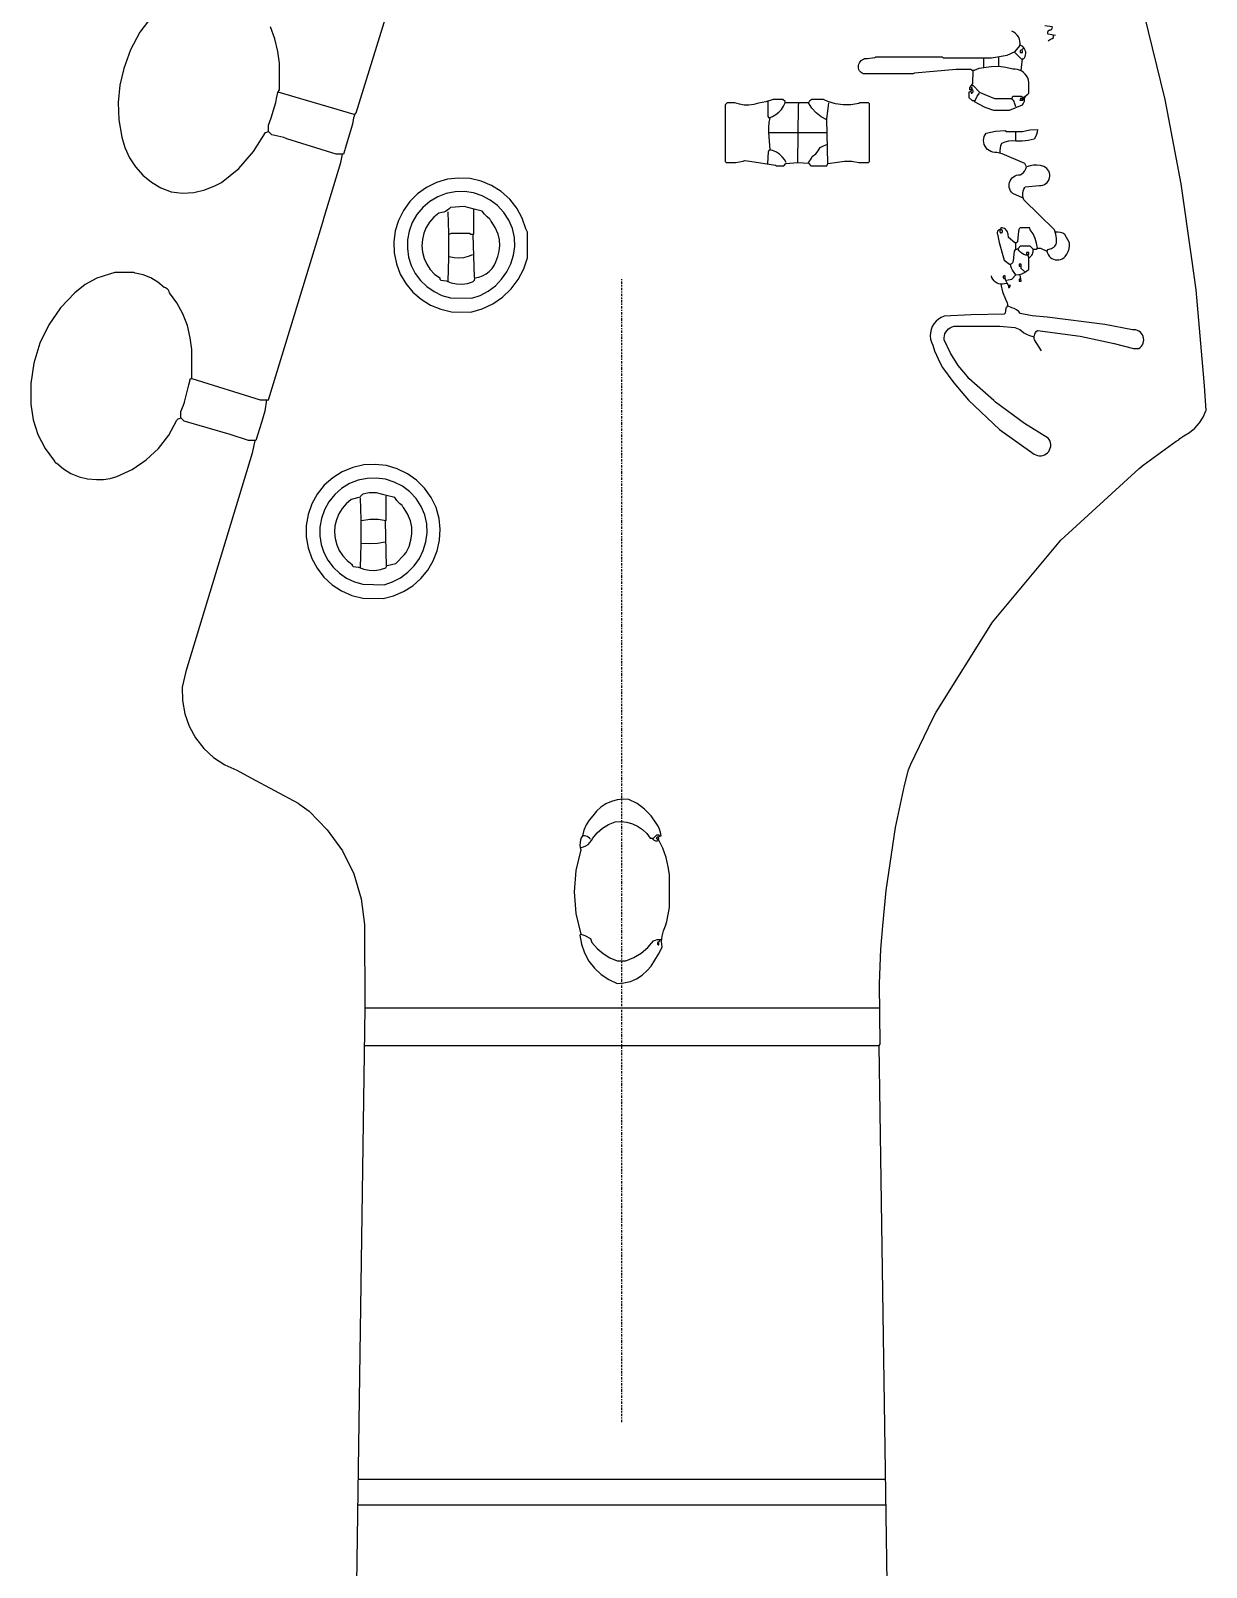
# Model space of a CAD drawing. Extents: x -68 to 722, y 3924 to 4942.
# Drawn here: x 86.2 to 182.2, y 4684.8 to 4810.3 of the extents above; entities that cross this region are included whole.
import ezdxf

# ---------------------------------------------------------------- set-up
doc = ezdxf.new("R2010")
doc.units = 0
doc.linetypes.add('$CONSTRUCTION', pattern=[0.3, 0.2, -0.05, 0, -0.05])
doc.layers.get('0').update_dxf_attribs({"linetype": 'CONTINUOUS'})
doc.layers.add('$CONSTRUCTION', color=254, linetype='$CONSTRUCTION')

msp = doc.modelspace()

# ---------------------------------------------------------------- linework, layer by layer
at = {"layer": '$CONSTRUCTION'}
msp.add_line((134.503794, 4696.63623), (134.503794, 4790.043945), dxfattribs=at)
at = {"color": 7, "linetype": 'CONTINUOUS'}
for p, q in [((164.060947, 4807.328864), (164.060947, 4808.114723)), ((165.2834, 4807.416181), (165.2834, 4808.20204)), ((167.117078, 4807.066911), (167.204396, 4808.027405)), ((112.630627, 4803.486885), (106.431047, 4805.320557)), ((167.204396, 4804.709333), (167.204396, 4804.883968)), ((146.510023, 4802.002485), (151.225197, 4802.002485)), ((166.680488, 4801.303943), (166.680488, 4802.089802)), ((113.503807, 4730.489299), (155.50378, 4730.489299)), ((113.503807, 4727.43318), (155.50378, 4727.43318)), ((112.979899, 4691.982199), (156.027689, 4691.982199)), ((112.892581, 4689.886574), (156.027689, 4689.886574))]:
    msp.add_line(p, q, dxfattribs=at)
for points in [[(158.69019, 4513.592775), (155.50378, 4727.43318), (155.591098, 4727.520498), (155.548836, 4732.498916), (155.63336, 4735.290462), (155.805115, 4737.209181), (156.066632, 4740.090315), (156.848915, 4745.24005), (157.565796, 4748.658101), (157.896294, 4749.94368), (158.105858, 4750.406463), (159.891511, 4754.130563), (160.166563, 4754.658835), (164.777394, 4762.021277), (170.336868, 4768.696427), (176.743891, 4774.562902), (176.916555, 4774.694474), (177.071334, 4774.846684), (179.769461, 4776.785137), (179.878641, 4776.843124), (179.977009, 4776.918001), (180.061977, 4777.007797), (180.380687, 4777.221725), (180.866633, 4777.504439), (181.299811, 4777.862807), (181.66856, 4778.287181), (181.962956, 4778.766139), (182.175073, 4779.286788), (182.223098, 4779.299886), (182.088191, 4781.311511), (182.008732, 4782.265369), (181.387552, 4789.1715), (181.050329, 4791.694282), (180.162829, 4797.817173), (178.871395, 4804.70261), (171.714111, 4833.953074)], [(115.538318, 4812.559193), (112.770336, 4803.591667), (112.717945, 4803.574203), (112.579983, 4803.219693), (112.506636, 4802.706265), (111.905887, 4800.701451), (111.875588, 4800.597718), (111.757447, 4800.256131), (111.146221, 4800.256131), (107.137275, 4801.509402), (106.876369, 4801.592092), (105.907139, 4801.827849), (105.645185, 4802.089802), (105.645185, 4802.613708), (105.846016, 4803.216201), (106.222793, 4804.454103), (106.290028, 4804.789927), (106.331837, 4805.035216), (106.40848, 4805.271944), (106.518365, 4805.495192), (106.518365, 4807.678134), (106.391666, 4808.635049), (106.163734, 4809.6683), (105.786366, 4810.656812)], [(96.109885, 4811.479216), (95.118825, 4810.202692), (94.352197, 4808.780022), (93.831055, 4807.250278), (93.49955, 4805.870963), (93.358797, 4804.459372), (93.411413, 4803.041756), (93.656419, 4801.644482), (93.90015, 4800.775844), (94.273844, 4799.954693), (94.76871, 4799.200342), (95.373108, 4798.530535), (96.072823, 4797.961027), (96.851395, 4797.505214), (97.690512, 4797.173817), (98.611938, 4797.070148), (99.537658, 4797.123205), (100.441205, 4797.331471), (101.296747, 4797.688991), (101.785728, 4797.93348), (103.208324, 4799.080812), (104.418871, 4800.450018), (105.383231, 4802.002485), (105.645185, 4802.089802)], [(169.911255, 4809.948394), (169.300029, 4810.035712), (169.283677, 4810.073654), (169.27372, 4810.113753), (169.270424, 4810.154937), (169.273877, 4810.196109), (169.283988, 4810.236169), (169.300486, 4810.274048), (169.322931, 4810.308736), (169.350725, 4810.339306), (169.383124, 4810.364944), (169.419266, 4810.384965), (169.458185, 4810.398834), (169.498842, 4810.406182), (169.540154, 4810.406812), (169.57188, 4810.430872), (169.599221, 4810.459819), (169.621432, 4810.492867), (169.637908, 4810.529115), (169.648203, 4810.567579), (169.652035, 4810.607212), (169.649301, 4810.646936), (169.038075, 4810.734253)], [(167.291715, 4804.709333), (167.291715, 4804.883968), (167.640987, 4805.145921), (167.728305, 4805.233239), (167.728305, 4806.106416), (167.697602, 4806.292383), (167.637903, 4806.471164), (167.550708, 4806.638267), (167.438208, 4806.789496), (167.303227, 4806.921051), (167.149157, 4807.029628), (166.979868, 4807.1125), (166.799612, 4807.167585), (166.612917, 4807.193499), (166.424472, 4807.189592), (165.84485, 4807.334746), (165.250867, 4807.399662), (164.653575, 4807.383133), (164.064091, 4807.285467), (163.856349, 4807.278247), (163.65229, 4807.238636), (163.456934, 4807.167608), (163.275085, 4807.066911), (163.100449, 4807.066911), (163.013131, 4807.154228), (161.790679, 4807.154228), (158.388855, 4806.852895), (158.297957, 4806.804957), (154.19401, 4806.804957), (154.044399, 4806.915897), (153.910226, 4807.045081), (153.861075, 4807.148008), (153.829722, 4807.257674), (153.817039, 4807.371027), (153.82338, 4807.484911), (153.848569, 4807.596155), (153.891903, 4807.701662), (153.952178, 4807.798496), (154.027714, 4807.88396), (154.116408, 4807.955675), (154.215792, 4808.011645), (154.323099, 4808.050311), (154.435341, 4808.070596), (154.549394, 4808.071937), (155.149793, 4808.152357), (155.241826, 4808.20204), (160.655544, 4808.20204), (160.742862, 4808.114723), (164.672174, 4808.114723), (165.975221, 4808.322975), (166.610634, 4808.629897), (167.007931, 4809.097047), (167.02339, 4809.282552), (167.007168, 4809.467992), (166.959735, 4809.647995), (166.882464, 4809.817348), (166.777595, 4809.971146), (166.648164, 4810.104932), (166.49792, 4810.214833), (166.331216, 4810.297665)], [(169.300029, 4809.511806), (169.406592, 4809.588488), (169.524017, 4809.647201), (169.649301, 4809.686441), (169.736619, 4809.773759), (169.736619, 4809.948394)], [(166.59317, 4808.551311), (167.117078, 4808.027405), (167.291715, 4808.027405), (167.379033, 4808.114723), (167.433992, 4808.227287), (167.468823, 4808.347612), (167.482491, 4808.472128), (167.474592, 4808.597144), (167.44536, 4808.71895), (167.395662, 4808.833934), (167.326972, 4808.938685), (167.241326, 4809.030098), (167.141267, 4809.105459), (167.02976, 4809.162535)], [(167.291715, 4808.900582), (167.160737, 4808.769605), (167.02976, 4808.725947), (167.02976, 4808.551311), (167.204396, 4808.551311), (167.204396, 4808.725947)], [(163.013131, 4805.320557), (163.013131, 4805.233239), (163.03937, 4805.232832), (163.065286, 4805.236959), (163.0901, 4805.245497), (163.113068, 4805.25819), (163.133501, 4805.274657), (163.150786, 4805.294402), (163.164402, 4805.316835), (163.173943, 4805.341282), (163.179122, 4805.367008), (163.179782, 4805.393241), (163.175905, 4805.419196), (163.167606, 4805.444091), (163.155136, 4805.467181), (163.138867, 4805.487771), (163.119289, 4805.505245), (163.096988, 4805.519078), (163.072635, 4805.528854), (163.04696, 4805.53428), (163.020733, 4805.535194), (162.994743, 4805.531567), (162.969769, 4805.523509), (162.94656, 4805.511261), (162.925813, 4805.495192), (162.925813, 4805.669828), (163.147688, 4806.022154), (163.187767, 4807.066911)], [(163.100449, 4805.495192), (163.100449, 4805.669828), (163.013131, 4805.669828)], [(163.100449, 4805.844463), (163.187767, 4805.844463), (163.711675, 4805.320557), (163.960532, 4805.193946), (164.130802, 4805.110994), (164.934128, 4804.796651), (166.331216, 4804.796651), (166.396705, 4804.905798), (166.418534, 4804.971286), (167.117078, 4804.971286), (167.291715, 4804.883968)], [(151.312515, 4799.470272), (152.093662, 4799.595223), (152.676859, 4799.676647), (153.265577, 4799.663994), (153.844738, 4799.557589), (154.6306, 4799.557589), (154.717918, 4799.644907), (154.717918, 4804.360062), (154.6306, 4804.44738), (153.932056, 4804.44738), (153.836006, 4804.386258), (153.203723, 4804.284681), (152.563395, 4804.275763), (151.928528, 4804.359692), (151.312515, 4804.534698), (151.058245, 4804.652838), (150.963243, 4804.709333), (150.002744, 4804.709333), (149.849938, 4804.600186), (149.814548, 4804.56839), (149.78415, 4804.531793), (149.75939, 4804.491169), (149.74079, 4804.44738), (147.819794, 4804.44738), (147.819794, 4804.534698), (147.645158, 4804.709333), (146.859295, 4804.709333), (146.260445, 4804.522184), (145.64278, 4804.412016), (145.264586, 4804.298445), (144.87339, 4804.244637), (144.478577, 4804.251883), (144.089619, 4804.320009), (143.715846, 4804.44738), (143.10462, 4804.44738), (142.929984, 4804.272745), (142.929984, 4799.644907), (143.017302, 4799.557589), (143.803164, 4799.557589), (144.409151, 4799.681581), (144.501708, 4799.732225), (144.943538, 4799.681581), (147.028692, 4799.346281), (147.121249, 4799.295636), (147.732476, 4799.295636), (147.885282, 4799.492101), (148.86761, 4799.557589), (149.736424, 4799.514367), (149.915426, 4799.295636), (151.225197, 4799.295636), (151.312515, 4799.470272), (151.247026, 4803.115785), (151.399833, 4804.44738)], [(146.422705, 4804.534698), (146.422705, 4803.31225), (146.510023, 4803.224932), (146.804368, 4803.326119), (147.07766, 4803.475078), (147.32221, 4803.667619), (147.53114, 4803.898325), (147.698572, 4804.160706), (147.819794, 4804.44738)], [(148.86761, 4799.557589), (148.924105, 4804.193111), (148.954928, 4804.44738)], [(151.225197, 4803.050297), (150.772456, 4803.302665), (150.367118, 4803.625721), (150.02011, 4804.010753), (149.74079, 4804.44738)], [(163.013131, 4805.495192), (162.995667, 4805.355484), (162.838495, 4805.320557), (162.838495, 4804.883968), (163.100449, 4804.622015), (163.362403, 4804.622015), (163.519576, 4804.980018), (163.711675, 4805.233239)], [(163.275085, 4804.622015), (163.275085, 4804.534698), (164.139534, 4804.080646), (164.84681, 4803.836156), (166.15658, 4803.836156), (167.204396, 4804.272745), (167.27512, 4804.361994), (167.329307, 4804.46215), (167.365317, 4804.57018), (167.382061, 4804.682817), (167.379033, 4804.796651)], [(166.680488, 4804.098109), (166.562347, 4804.439696), (166.523923, 4804.540224), (166.471876, 4804.634422), (166.407221, 4804.720457), (166.331216, 4804.796651)], [(167.379033, 4804.709333), (167.291715, 4804.709333), (167.204396, 4804.622015), (167.02976, 4804.622015), (167.117078, 4804.883968)], [(167.117078, 4804.796651), (167.159132, 4804.786216), (167.2023, 4804.782489), (167.24552, 4804.78556), (167.287727, 4804.795355), (167.327883, 4804.811632), (167.364998, 4804.83399), (167.398158, 4804.861879), (167.426547, 4804.894612), (167.449466, 4804.931383), (167.466351, 4804.971286)], [(146.422705, 4799.470272), (146.462435, 4800.427448), (146.531853, 4800.583572), (146.597341, 4800.605402), (146.510023, 4802.002485), (146.485853, 4802.412611), (146.515124, 4802.822405), (146.597341, 4803.224932)], [(167.204396, 4796.676106), (166.418534, 4797.025377), (166.317638, 4797.126929), (166.234833, 4797.243702), (166.172377, 4797.372512), (166.131974, 4797.509845), (166.114726, 4797.651955), (166.121103, 4797.794966), (166.150931, 4797.934976), (166.203396, 4798.068168), (166.277069, 4798.190908), (166.369939, 4798.299849), (166.479472, 4798.392018), (166.602682, 4798.464902), (166.736208, 4798.516513), (166.876408, 4798.545444), (167.019457, 4798.550904), (167.168828, 4798.641228), (167.300504, 4798.755822), (167.410586, 4798.891292), (167.495816, 4799.043628), (167.553669, 4799.208319), (167.396496, 4799.479004), (165.554086, 4800.273594), (165.116448, 4800.374272), (164.952698, 4800.374485), (164.791195, 4800.40151), (164.636297, 4800.454618), (164.492187, 4800.532375), (164.362756, 4800.632682), (164.251498, 4800.752829), (164.161417, 4800.889574), (164.094946, 4801.039224), (164.053878, 4801.19774), (164.039323, 4801.36084), (164.051674, 4801.524123), (164.090597, 4801.683178), (164.155042, 4801.833713), (164.243267, 4801.971662), (165.015508, 4802.125166), (165.807308, 4802.17712), (165.894626, 4802.089802), (167.204396, 4802.089802), (167.808695, 4802.225614), (168.426849, 4802.264438), (168.412757, 4802.05403), (168.363288, 4801.849036), (168.279866, 4801.655359), (168.164895, 4801.478579), (167.678827, 4801.357599), (167.181361, 4801.299074), (166.680488, 4801.303943), (166.375754, 4801.330023), (166.070847, 4801.306052), (165.773933, 4801.23267), (165.492963, 4801.111844), (165.422086, 4800.928113), (165.377593, 4800.736277), (165.360357, 4800.540104), (165.370718, 4800.343449)], [(147.907112, 4799.557589), (147.764329, 4799.809069), (147.585145, 4800.036052), (147.373683, 4800.233316), (147.134812, 4800.396317), (146.87403, 4800.521305), (146.597341, 4800.605402)], [(149.74079, 4799.557589), (149.806279, 4799.666737), (149.899688, 4799.789231), (149.977216, 4799.922345), (150.037672, 4800.064032), (150.330187, 4800.27796), (150.535775, 4800.514189), (150.701289, 4800.780037), (150.952876, 4800.931746), (151.225197, 4801.04199)], [(99.358286, 4781.919417), (104.94664, 4780.173063), (105.645185, 4780.173063), (110.072209, 4794.676531), (110.216546, 4795.184021), (111.546137, 4799.562829), (111.670129, 4800.256131)], [(166.680488, 4792.484857), (166.74541, 4792.49526), (166.807812, 4792.515969), (166.866072, 4792.546445), (166.918672, 4792.585895), (166.964242, 4792.633291), (167.001595, 4792.687399), (167.02976, 4792.74681), (167.815623, 4792.74681), (168.077577, 4792.484857), (168.339531, 4792.484857), (168.426849, 4792.572174), (168.688803, 4792.572174), (169.212711, 4792.310221), (169.317493, 4792.44993), (169.465933, 4792.511052), (169.57344, 4792.536877), (169.674944, 4792.580713), (169.767453, 4792.641267), (169.848238, 4792.716755), (169.914918, 4792.80495), (169.965527, 4792.903252), (169.998573, 4793.008763), (169.998709, 4793.366108), (169.939961, 4793.71859), (169.823937, 4794.056575), (167.313544, 4796.5233), (167.258053, 4796.689019), (167.230353, 4796.861573), (167.231186, 4797.036334), (167.260531, 4797.208616), (167.317599, 4797.373799), (167.400862, 4797.527453), (167.444521, 4797.571112), (168.598603, 4797.676941), (168.738864, 4797.682226), (168.876095, 4797.7117), (169.006157, 4797.764472), (169.125126, 4797.838952), (169.229415, 4797.932892), (169.315877, 4798.04346), (169.381904, 4798.16732), (169.425506, 4798.300736), (169.445366, 4798.439683), (169.440886, 4798.579971), (169.4122, 4798.717368), (169.360175, 4798.84773), (169.286379, 4798.967125), (169.193038, 4799.07195), (169.082968, 4799.159045), (168.959489, 4799.225782), (168.683653, 4799.307129), (168.398773, 4799.346455), (168.111214, 4799.342883), (167.827399, 4799.296492), (167.553669, 4799.208319)], [(122.148292, 4787.333113), (123.080516, 4787.596137), (123.957403, 4788.007588), (124.755498, 4788.556463), (125.453458, 4789.228082), (126.032614, 4790.004482), (126.477477, 4790.864897), (126.776148, 4791.786315), (126.776148, 4793.88194), (126.662635, 4794.135161), (126.361038, 4795.015426), (125.915355, 4795.832246), (125.338344, 4796.562238), (124.646524, 4797.184503), (123.859698, 4797.681228), (123.000391, 4798.038194), (122.093204, 4798.245182), (121.164105, 4798.296266), (120.239694, 4798.189983), (119.346432, 4797.929377), (118.538584, 4797.531941), (117.806452, 4797.007963), (117.169676, 4796.3715), (116.645339, 4795.639626), (116.247509, 4794.831975), (115.986858, 4793.970217), (115.87038, 4793.077468), (115.901198, 4792.177681), (116.078486, 4791.294995), (116.397489, 4790.453089), (116.849647, 4789.674551), (117.42283, 4788.980268), (118.101662, 4788.388864), (118.867929, 4787.916207), (119.701076, 4787.574976), (120.578751, 4787.374327), (122.148292, 4787.333113)], [(122.235611, 4788.468243), (122.929961, 4788.707321), (123.578451, 4789.051909), (124.165166, 4789.493548), (124.675706, 4790.021401), (125.09754, 4790.622512), (125.420315, 4791.282129), (125.636111, 4791.984061), (125.73963, 4792.711083), (125.728332, 4793.445351), (125.553942, 4794.173869), (125.258744, 4794.862351), (124.851259, 4795.490926), (124.343249, 4796.04145), (123.749378, 4796.498034), (123.086786, 4796.847497), (122.374599, 4797.079753), (121.633374, 4797.188098), (120.884505, 4797.169404), (120.149609, 4797.024212), (119.449897, 4796.756712), (118.805566, 4796.374626), (118.235215, 4795.888981), (117.755305, 4795.313796), (117.37969, 4794.665673), (117.11921, 4793.96332), (116.987742, 4793.257183), (116.973302, 4792.539056), (117.076277, 4791.828205), (117.293906, 4791.143696), (117.62035, 4790.503893), (118.046854, 4789.925957), (118.561975, 4789.425391), (119.151896, 4789.015623), (119.800793, 4788.707645), (120.491258, 4788.509719), (122.235611, 4788.468243)], [(122.497565, 4790.127279), (122.816913, 4790.188451), (123.122792, 4790.298737), (123.407699, 4790.455433), (123.664642, 4790.654695), (123.887319, 4790.891633), (124.070267, 4791.160436), (124.208998, 4791.454508), (124.375601, 4791.883135), (124.478704, 4792.331294), (124.516156, 4792.789633), (124.487175, 4793.248585), (124.392366, 4793.698573), (124.152029, 4794.25931), (123.829165, 4794.776946), (123.793775, 4794.808742), (123.763377, 4794.845339), (123.738616, 4794.885963), (123.720017, 4794.929752), (123.480132, 4795.117888), (123.270506, 4795.339241), (123.095693, 4795.589001), (122.41697, 4795.749229), (121.624384, 4795.977564), (120.48925, 4795.890247), (120.378671, 4795.764633), (120.249095, 4795.658723), (120.103989, 4795.575352), (119.947233, 4795.516749), (119.783022, 4795.484481), (119.536436, 4795.422835), (119.134436, 4795.092677), (118.791466, 4794.70155), (118.516655, 4794.259865), (118.317315, 4793.779374), (118.198752, 4793.272867), (118.164121, 4792.753822), (118.214343, 4792.236053), (118.348083, 4791.733339), (118.561781, 4791.25906), (118.849749, 4790.825837), (119.204324, 4790.4452), (119.61607, 4790.127279), (119.61607, 4790.039962), (119.703388, 4789.952644), (120.14871, 4789.891521), (120.563559, 4789.735939), (120.998001, 4789.648954), (121.440772, 4789.63282), (121.880392, 4789.687958), (122.305465, 4789.812936), (122.349239, 4789.841293), (122.387863, 4789.876342), (122.420325, 4789.917166), (122.445773, 4789.962693), (122.46354, 4790.01173), (122.473161, 4790.062992), (122.474382, 4790.115134), (122.467173, 4790.16679), (122.451723, 4790.216605), (122.340392, 4793.628718), (122.322929, 4793.707304)], [(120.314614, 4789.865326), (120.356265, 4791.784482), (120.35609, 4793.79663), (120.314614, 4795.540976)], [(120.401932, 4793.707304), (120.576568, 4793.794622), (122.060974, 4793.794622), (122.148292, 4793.707304), (122.410247, 4793.707304), (122.410247, 4795.715611)], [(168.426849, 4792.572174), (168.36856, 4792.975756), (168.251147, 4793.366255), (168.077198, 4793.73506), (167.85055, 4794.074039), (167.815623, 4794.231211), (167.02976, 4794.231211), (166.986357, 4794.188154), (166.950325, 4794.138764), (166.922576, 4794.084287), (166.903812, 4794.026102), (166.894505, 4793.965677), (166.811902, 4793.100446), (166.794184, 4793.073863), (166.772285, 4793.050604), (166.746815, 4793.03132), (166.718487, 4793.016549), (166.688095, 4793.006706), (166.656487, 4793.002066), (166.624548, 4793.002758), (166.59317, 4793.008763), (166.069262, 4793.445351), (166.038439, 4793.69962), (166.022527, 4793.794294), (165.991219, 4793.885046), (165.945371, 4793.969392), (165.88624, 4794.045022), (165.815446, 4794.109862), (165.734926, 4794.162139), (165.646887, 4794.20042), (165.55374, 4794.223656), (165.458036, 4794.231211), (165.414377, 4794.100234), (165.366041, 4794.09088), (165.319857, 4794.073823), (165.277045, 4794.049512), (165.238734, 4794.01859), (165.205936, 4793.981873), (165.179517, 4793.940329), (165.160173, 4793.895056), (165.148415, 4793.847248), (165.144554, 4793.798167), (165.148691, 4793.749108), (165.160718, 4793.701367), (165.309595, 4793.017495), (165.706543, 4791.59151), (166.15658, 4791.262409), (166.202429, 4791.26074), (166.247926, 4791.266648), (166.291828, 4791.279971), (166.332935, 4791.300345), (166.370123, 4791.327213), (166.402377, 4791.359841), (166.428814, 4791.397337), (166.448712, 4791.438677), (166.461527, 4791.482729), (166.466908, 4791.528292), (166.548987, 4792.305419), (166.680488, 4792.484857), (166.680488, 4793.008763)], [(165.370718, 4794.056575), (165.370718, 4793.88194), (165.382237, 4793.8653), (165.396444, 4793.850887), (165.412917, 4793.839129), (165.431165, 4793.830378), (165.450645, 4793.824892), (165.470779, 4793.822836), (165.490966, 4793.82427), (165.510607, 4793.829152), (165.529116, 4793.837337), (165.545944, 4793.84858), (165.560589, 4793.862548), (165.572616, 4793.878825), (165.581666, 4793.896926), (165.587472, 4793.916314), (165.589859, 4793.936411), (165.588758, 4793.956619), (165.5842, 4793.976337), (165.576321, 4793.994979), (165.565356, 4794.011989), (165.551631, 4794.026862), (165.535554, 4794.039155), (165.517604, 4794.048502), (165.498314, 4794.054626), (165.478259, 4794.057344), (165.458036, 4794.056575)], [(169.212711, 4792.310221), (169.250876, 4792.168077), (169.312593, 4792.034463), (169.396075, 4791.91325), (169.498904, 4791.80795), (169.6181, 4791.721614), (169.750211, 4791.656742), (169.89141, 4791.615213), (170.037607, 4791.59823), (170.184566, 4791.606286), (170.32803, 4791.639147), (170.463844, 4791.695861), (170.588073, 4791.774785), (170.697118, 4791.873633), (170.840742, 4792.071061), (170.949941, 4792.289421), (171.02174, 4792.522768), (171.054184, 4792.764745), (171.04639, 4793.008763), (170.675288, 4793.685475), (170.497854, 4793.778044), (170.308398, 4793.842532), (170.111335, 4793.877434), (169.911255, 4793.88194)], [(120.401932, 4791.873633), (120.788247, 4791.79748), (121.181465, 4791.77702), (121.573597, 4791.812668), (121.956679, 4791.903701), (122.322929, 4792.048268)], [(166.680488, 4790.389232), (166.91919, 4790.413777), (167.150195, 4790.47872), (167.366718, 4790.582153), (167.5624, 4790.72104), (167.728305, 4790.825821), (167.728305, 4791.786315), (167.640987, 4792.048268)], [(167.640987, 4791.960951), (167.481311, 4791.993747), (167.328566, 4792.050674), (167.186374, 4792.130381), (167.058108, 4792.230978), (166.946812, 4792.350079), (166.855124, 4792.484857)], [(167.553669, 4792.048268), (167.728305, 4792.048268), (167.728305, 4792.222904), (167.553669, 4792.222904), (167.553669, 4792.048268)], [(167.728305, 4791.786315), (167.818943, 4791.839298), (167.899635, 4791.906464), (167.968184, 4791.985985), (168.022723, 4792.075695), (168.061768, 4792.173153), (168.084255, 4792.275704), (168.089573, 4792.380557), (168.077577, 4792.484857)], [(105.470549, 4780.173063), (105.338232, 4779.236835), (105.064782, 4778.331708), (104.597368, 4776.854991), (103.986142, 4776.854991), (102.494052, 4777.348074), (98.74706, 4778.426709), (98.485106, 4778.688662), (98.485106, 4779.212568), (98.677206, 4779.727743), (98.773256, 4779.989696), (99.12995, 4781.388787), (99.270968, 4781.919417), (99.358286, 4781.919417), (99.358286, 4784.276994), (99.231588, 4785.233909), (99.004032, 4786.235045), (98.642449, 4787.195937), (98.153556, 4788.098733), (97.546437, 4788.926661), (97.509281, 4789.027581), (97.455302, 4789.120595), (97.386114, 4789.202926), (97.303782, 4789.272114), (97.210767, 4789.326093), (97.109847, 4789.363249), (96.597105, 4789.795141), (96.019875, 4790.136081), (95.394122, 4790.376641), (94.737154, 4790.510167), (94.643113, 4790.563868), (93.071388, 4790.563868), (92.641522, 4790.442933), (91.616895, 4790.104863), (90.666391, 4789.594285), (89.818792, 4788.926661), (88.657596, 4787.700098), (87.696764, 4786.310986), (86.958716, 4784.791739), (86.460673, 4783.177807), (86.214257, 4781.506849), (86.225218, 4779.817855), (86.402834, 4778.549461), (86.792966, 4777.329556), (87.384314, 4776.193475), (88.159749, 4775.174125), (88.167432, 4775.142063), (88.18004, 4775.111599), (88.197262, 4775.083485), (88.218673, 4775.058413), (88.243744, 4775.037003), (88.271859, 4775.019781), (88.302323, 4775.007173), (88.334385, 4774.99949), (88.877568, 4774.524355), (89.49155, 4774.14511), (90.159583, 4773.8721), (90.863442, 4773.712773), (91.583926, 4773.671475), (92.146084, 4773.66538), (92.702184, 4773.747913), (93.23834, 4773.917013), (94.492203, 4774.491773), (95.636964, 4775.261218), (96.642652, 4776.205204), (97.482941, 4777.299018), (98.135834, 4778.514027), (98.193417, 4778.569443), (98.258694, 4778.615547), (98.330174, 4778.651287), (98.406224, 4778.675846), (98.485106, 4778.688662)], [(165.894626, 4789.952644), (166.339948, 4790.022498), (166.680488, 4790.389232), (166.387624, 4790.770723), (166.320706, 4790.928659), (166.27258, 4791.093297), (166.243898, 4791.262409)], [(167.117078, 4791.087774), (167.117078, 4791.262409), (166.942442, 4791.262409), (166.942442, 4791.087774), (167.117078, 4791.087774)], [(167.379033, 4790.651185), (167.117078, 4790.913138), (167.117078, 4791.087774)], [(165.458036, 4789.603373), (165.576177, 4788.999833), (165.824772, 4788.389657), (165.951121, 4788.111288), (165.972903, 4788.061415), (165.986454, 4788.008706), (165.991428, 4787.954511), (165.987696, 4787.900216), (165.975355, 4787.847211), (165.95472, 4787.796852), (165.92632, 4787.750427), (165.89088, 4787.709125), (165.849308, 4787.674002), (165.807308, 4787.245796), (165.71999, 4787.158478), (163.011472, 4787.112985), (160.821448, 4787.010038), (160.576691, 4786.908716), (160.35139, 4786.769392), (160.151396, 4786.595684), (159.981903, 4786.392106), (159.847316, 4786.163943), (159.751128, 4785.917124), (159.69584, 4785.658059), (159.682886, 4785.393476), (159.712604, 4785.130249), (159.784221, 4784.875215), (159.895877, 4784.634997), (160.018123, 4784.180945), (160.502738, 4783.163694), (160.690471, 4782.810057), (161.594213, 4781.548316), (162.816665, 4780.151233), (165.329127, 4777.742791), (168.173627, 4775.737324), (168.303466, 4775.667958), (168.443096, 4775.621337), (168.588565, 4775.598782), (168.735757, 4775.60093), (168.880506, 4775.627721), (169.018716, 4775.678397), (169.146475, 4775.751523), (169.260169, 4775.845031), (169.35658, 4775.956274), (169.432979, 4776.082103), (169.487205, 4776.218959), (169.517722, 4776.362968), (169.523668, 4776.510054), (169.504874, 4776.656057), (169.461872, 4776.796843), (169.395878, 4776.928428), (169.308761, 4777.04709), (167.370301, 4778.23461), (165.007999, 4779.978257), (164.868639, 4780.107575), (162.838495, 4781.919417), (162.729347, 4782.072223), (161.968975, 4782.984346), (161.332386, 4783.986786), (160.83018, 4785.062853), (160.81867, 4785.230807), (160.835952, 4785.398266), (160.881521, 4785.560329), (160.954043, 4785.712255), (161.051397, 4785.849599), (161.170733, 4785.968342), (161.308561, 4786.06501), (161.460847, 4786.136774), (161.623136, 4786.181535), (161.790679, 4786.197983), (165.370718, 4786.197983), (166.590289, 4786.070325), (167.007931, 4785.914201), (167.095249, 4785.826883), (167.334474, 4785.647782), (167.595754, 4785.502733), (167.874272, 4785.394409), (168.164895, 4785.324806)], [(165.894626, 4789.690691), (165.747109, 4789.64216), (165.593426, 4789.619848), (165.438199, 4789.624427), (165.286098, 4789.655759), (165.141699, 4789.712901), (165.009345, 4789.794135), (164.893019, 4789.897016), (164.796219, 4790.01845), (164.721859, 4790.154783), (164.672174, 4790.301915)], [(165.807308, 4790.127279), (165.807308, 4790.301915), (165.71999, 4790.301915), (165.702602, 4790.298801), (165.685984, 4790.29281), (165.670609, 4790.284112), (165.656915, 4790.272954), (165.64529, 4790.259653), (165.636066, 4790.244588), (165.629505, 4790.228187), (165.625793, 4790.210917), (165.625035, 4790.193268), (165.627255, 4790.175744), (165.632387, 4790.158841), (165.640287, 4790.143041), (165.65073, 4790.128794), (165.663418, 4790.116504), (165.677991, 4790.10652), (165.694035, 4790.099128), (165.711092, 4790.094537), (165.728679, 4790.092877), (165.746294, 4790.094196), (165.763437, 4790.098457), (165.779621, 4790.105537), (165.794384, 4790.115237), (165.807308, 4790.127279)], [(166.069262, 4789.516055), (166.069262, 4789.34142), (166.15658, 4789.34142), (166.243898, 4789.516055), (166.069262, 4789.516055), (165.951223, 4789.705698), (165.86323, 4789.911015), (165.807308, 4790.127279)], [(167.02976, 4790.039962), (166.942442, 4790.039962), (166.942442, 4789.865326), (167.117078, 4789.865326), (167.02976, 4790.389232)], [(168.776121, 4784.189677), (168.195718, 4785.070537), (168.171631, 4785.190457), (168.167239, 4785.312692), (168.182659, 4785.434031), (168.217484, 4785.551282), (168.270801, 4785.661365), (168.341206, 4785.761385), (168.426849, 4785.848713), (171.914331, 4785.375451), (174.707024, 4784.767283), (176.285472, 4784.364312), (176.722062, 4784.364312), (176.835121, 4784.447469), (176.932528, 4784.548509), (177.011492, 4784.664535), (177.069747, 4784.79222), (177.105624, 4784.927904), (177.118094, 4785.067696), (177.1068, 4785.207588), (177.072064, 4785.343568), (177.014884, 4785.471739), (176.936898, 4785.588424), (176.840343, 4785.69028), (176.727987, 4785.774384), (176.603052, 4785.838325), (176.46912, 4785.880271), (176.33003, 4785.899019), (176.189771, 4785.89403), (173.933822, 4786.320665), (169.21699, 4786.934857), (167.99314, 4787.024183), (167.021029, 4787.228332), (166.907515, 4787.402967), (166.730734, 4787.524531), (166.540627, 4787.623971), (166.339948, 4787.699848), (165.981944, 4787.857019)], [(104.51005, 4776.854991), (104.309219, 4775.81591), (98.867996, 4757.987647), (98.572424, 4756.684605), (98.595797, 4755.598094), (98.792499, 4754.529282), (99.157473, 4753.505638), (99.68134, 4752.553473), (100.350635, 4751.69726), (101.148154, 4750.959006), (102.053401, 4750.357685), (103.043107, 4749.908753), (104.178242, 4749.297529), (108.06826, 4747.232465), (108.199237, 4747.101489), (108.96327, 4746.555753), (110.425847, 4745.049523), (111.66936, 4743.334317), (112.605947, 4741.43404), (113.208802, 4739.403077), (113.460672, 4737.299555), (113.503807, 4730.489299), (112.849795, 4685.346841), (112.848224, 4685.258126), (112.587667, 4667.795811)], [(114.988214, 4763.931973), (115.848074, 4764.151707), (116.662812, 4764.503621), (117.412249, 4764.978999), (118.077826, 4765.566066), (118.643056, 4766.250283), (119.093941, 4767.014705), (119.419314, 4767.840398), (119.611117, 4768.706913), (119.664599, 4769.592788), (119.578436, 4770.476084), (119.321808, 4771.363733), (118.920394, 4772.195986), (118.385494, 4772.949418), (117.732162, 4773.602822), (116.978788, 4774.137807), (116.146578, 4774.539315), (115.258956, 4774.796044), (114.340906, 4774.900768), (113.418268, 4774.850539), (112.517012, 4774.646771), (111.662507, 4774.295199), (110.878803, 4773.80572), (110.18796, 4773.192111), (109.609423, 4772.471643), (109.170374, 4771.667583), (108.870175, 4770.802044), (108.717074, 4769.898808), (108.715277, 4768.98269), (108.864833, 4768.07886), (109.161634, 4767.21215), (109.597525, 4766.406374), (110.160531, 4765.683668), (110.835182, 4765.06389), (111.602943, 4764.564067), (112.44272, 4764.197932), (113.331442, 4763.975545), (114.988214, 4763.931973)], [(115.075532, 4765.067103), (115.77377, 4765.300415), (116.426226, 4765.641404), (117.016416, 4766.081456), (117.529433, 4766.609455), (117.952318, 4767.212064), (118.274389, 4767.87406), (118.487509, 4768.578721), (118.586296, 4769.308248), (118.568253, 4770.044211), (118.393324, 4770.776989), (118.095874, 4771.469151), (117.684635, 4772.100378), (117.171678, 4772.652139), (116.572061, 4773.108238), (115.903387, 4773.455287), (115.185285, 4773.683096), (114.438835, 4773.784979), (113.685949, 4773.757944), (112.948728, 4773.602787), (112.248815, 4773.32406), (111.606754, 4772.929947), (111.041395, 4772.432016), (110.569333, 4771.844885), (110.204426, 4771.185789), (109.957386, 4770.474076), (109.836175, 4769.775564), (109.829868, 4769.066642), (109.938632, 4768.366084), (110.159586, 4767.692445), (110.486879, 4767.063564), (110.911842, 4766.496098), (111.423221, 4766.005074), (112.007473, 4765.603498), (112.649123, 4765.302005), (113.33118, 4765.108579), (115.075532, 4765.067103)], [(115.337486, 4766.638821), (116.03603, 4766.813457), (116.717111, 4767.52073), (116.874283, 4767.704097), (117.110019, 4768.186594), (117.26657, 4768.700273), (117.340006, 4769.232233), (117.328482, 4769.769114), (117.232287, 4770.297432), (116.995401, 4770.859972), (116.669086, 4771.375806), (116.633696, 4771.407602), (116.603299, 4771.444199), (116.578538, 4771.484823), (116.559939, 4771.528612), (116.320561, 4771.715744), (116.111823, 4771.936533), (115.938409, 4772.186027), (115.257852, 4772.345294), (114.464306, 4772.576424), (113.85308, 4772.576424), (113.335109, 4772.453743), (113.279407, 4772.419957), (113.229428, 4772.378169), (113.186309, 4772.329333), (113.151036, 4772.274562), (113.124411, 4772.215104), (112.376357, 4772.021695), (111.97958, 4771.688561), (111.641474, 4771.296013), (111.370822, 4770.854248), (111.174653, 4770.374742), (111.058064, 4769.869949), (111.024083, 4769.352983), (111.073594, 4768.837273), (111.205308, 4768.336214), (111.415807, 4767.862823), (111.69962, 4767.429395), (112.049377, 4767.047192), (112.455991, 4766.726139), (112.455991, 4766.638821), (112.543309, 4766.551504), (112.988631, 4766.490381), (113.417153, 4766.332739), (113.865689, 4766.247312), (114.322158, 4766.236402), (114.774263, 4766.300302), (115.209827, 4766.437292), (115.276363, 4766.542772), (115.180314, 4770.227578), (115.16285, 4770.306164)], [(113.154535, 4766.464186), (113.196186, 4768.383341), (113.196011, 4770.39549), (113.154535, 4772.139836)], [(113.241853, 4770.306164), (113.908105, 4770.41943), (114.583916, 4770.41943), (115.250168, 4770.306164), (115.250168, 4772.314471)], [(113.241853, 4768.472493), (113.884138, 4768.425552), (114.527472, 4768.454794), (115.16285, 4768.559811)], [(137.516266, 4744.285494), (137.502893, 4744.31058), (137.493843, 4744.33753), (137.489366, 4744.365604), (137.489584, 4744.394031), (137.494491, 4744.422033), (137.503953, 4744.448841), (137.517709, 4744.47372), (137.535383, 4744.495986), (137.55649, 4744.515031), (137.580451, 4744.53033), (137.606608, 4744.541465), (137.634244, 4744.54813), (137.662601, 4744.550142), (137.690902, 4744.547447), (137.648303, 4744.822254), (137.568994, 4745.088794), (137.454428, 4745.342188), (137.306703, 4745.577795), (136.879898, 4746.198292), (136.354668, 4746.738025), (135.746024, 4747.181569), (135.071361, 4747.516248), (134.586335, 4747.542703), (134.103198, 4747.492412), (133.634019, 4747.366629), (133.190517, 4747.168497), (132.783771, 4746.902966), (132.423939, 4746.576667), (132.120012, 4746.197751), (131.821942, 4745.837334), (131.578558, 4745.437947), (131.394878, 4745.007824), (131.274686, 4744.555829), (131.181087, 4744.380959), (131.114745, 4744.194041), (131.077156, 4743.999292), (131.069169, 4743.80111), (131.090964, 4743.603968), (131.14205, 4743.412317), (130.724664, 4741.710192), (130.584336, 4739.963268), (130.724664, 4738.216344), (131.14205, 4736.514219), (131.054732, 4736.426902), (131.183234, 4735.687611), (131.429992, 4734.978967), (131.788466, 4734.319754), (132.249154, 4733.727443), (132.799847, 4733.217733), (133.425948, 4732.804133), (134.110863, 4732.497606), (134.65769, 4732.531929), (135.190688, 4732.658858), (135.694291, 4732.874687), (136.153791, 4733.173112), (136.555768, 4733.545418), (136.88321, 4733.916518), (137.481339, 4734.872647), (137.77822, 4735.466407), (137.743052, 4735.91267), (137.780317, 4736.358762), (137.889038, 4736.793005), (138.06637, 4737.204029), (138.158315, 4737.554348), (138.389446, 4738.697162), (138.389446, 4741.40401), (138.265455, 4742.009995), (138.098971, 4742.785379), (137.842226, 4743.535725), (137.498802, 4744.250566), (137.479945, 4744.245096), (137.460438, 4744.242863), (137.440833, 4744.243931), (137.421683, 4744.248269), (137.403532, 4744.255754), (137.386891, 4744.266176), (137.372233, 4744.279238), (137.35997, 4744.294573), (137.350451, 4744.311745), (137.343944, 4744.33027), (137.340634, 4744.349623), (137.340613, 4744.369258), (137.343883, 4744.388618), (137.350351, 4744.407156), (137.359835, 4744.424349), (137.372065, 4744.439709), (137.386696, 4744.452802), (137.403315, 4744.463258), (137.421451, 4744.470782), (137.440591, 4744.475159), (137.460194, 4744.476268), (137.479706, 4744.474076), (137.498574, 4744.468645), (137.516266, 4744.460129)], [(131.14205, 4743.586952), (131.35266, 4743.640075), (131.551269, 4743.728015), (131.732167, 4743.848244), (131.890153, 4743.997305), (132.020685, 4744.170914), (132.120012, 4744.364079), (132.489199, 4744.798418), (132.922466, 4745.168863), (133.408895, 4745.466079), (133.936227, 4745.682577), (134.412722, 4745.714151), (134.887966, 4745.667381), (135.349165, 4745.543525), (135.783901, 4745.345919), (136.180472, 4745.079881), (136.528199, 4744.752574), (136.817722, 4744.372811), (137.079676, 4744.372811), (137.34163, 4744.634764), (137.516266, 4744.634764), (137.516266, 4744.547447)], [(131.927912, 4744.285494), (131.846443, 4744.366019), (131.753864, 4744.433477), (131.65225, 4744.486356), (131.54388, 4744.52347), (131.431183, 4744.543987), (131.316686, 4744.547447)], [(137.516266, 4744.198176), (137.471259, 4744.166555), (137.421555, 4744.142997), (137.368583, 4744.12818), (137.31387, 4744.122531), (137.258989, 4744.126212), (137.205519, 4744.139116), (137.155001, 4744.160874), (137.108888, 4744.190858), (137.068506, 4744.228206), (137.035019, 4744.271842), (137.009391, 4744.320511), (136.992358, 4744.372811)], [(131.14205, 4736.514219), (131.48259, 4736.409438), (131.927912, 4736.164949), (132.03706, 4735.837507), (132.465774, 4735.349439), (132.96174, 4734.929885), (133.514124, 4734.588009), (134.110863, 4734.331277), (134.809407, 4734.331277), (135.470988, 4734.598612), (136.081479, 4734.968015), (136.625257, 4735.430035), (137.088408, 4735.97285), (137.230687, 4736.035325), (137.381144, 4736.074178), (137.535884, 4736.088403), (137.690902, 4736.077631)], [(137.603584, 4736.077631), (137.538095, 4735.881166), (137.517892, 4735.883499), (137.497583, 4735.882423), (137.477739, 4735.877969), (137.458919, 4735.87026), (137.441651, 4735.859515), (137.426423, 4735.846035), (137.413661, 4735.8302), (137.403725, 4735.812454), (137.396894, 4735.793298), (137.393361, 4735.77327), (137.393225, 4735.752933), (137.396489, 4735.732859), (137.403062, 4735.713612), (137.412759, 4735.695735), (137.425307, 4735.67973), (137.440354, 4735.666047), (137.457476, 4735.655072), (137.476191, 4735.647111), (137.495973, 4735.642391), (137.516266, 4735.641042), (137.516266, 4735.815678)]]:
    msp.add_lwpolyline(points, dxfattribs=at)

doc.saveas('drawing.dxf')
